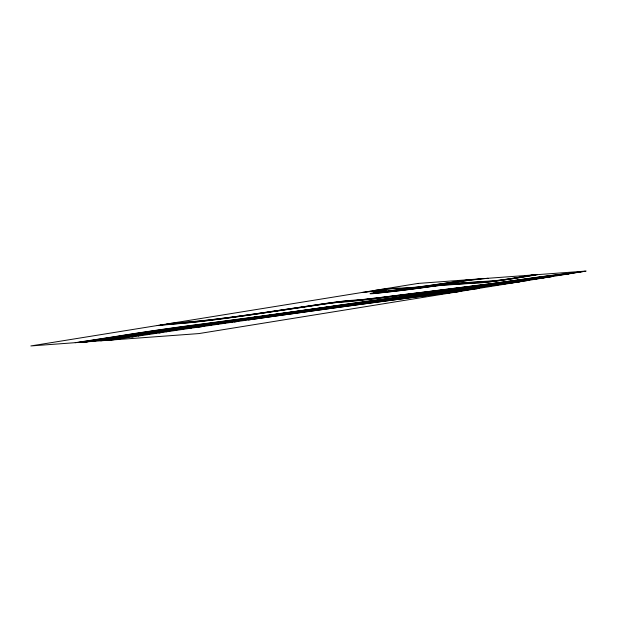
<?xml version="1.0" encoding="UTF-8"?>
<svg xmlns="http://www.w3.org/2000/svg" width="617" height="617" viewBox="0 0 617 617"><rect width="100%" height="100%" fill="white"/><g stroke="black" fill="none" stroke-linecap="round" stroke-linejoin="round"><path stroke-width="0.93" d="M265.287 316.745L240.954 320.231A115.202 3.617 -8.4 0 1 211.376 324.341A63.651 1.998 -8.4 0 1 189.805 327.033A76.801 2.414 -8.4 0 1 173.932 328.506L180.287 327.411A274.712 8.63 -8.4 0 0 249.561 318.264M288.903 314.176L288.332 314.338A501.999 15.772 -8.4 0 1 457.968 291.71L459.187 291.556M293.461 312.85L306.749 311.022M331.506 307.413L330.643 307.613L332.748 307.32L326.077 308.5M333.458 307.143L337.005 306.294M332.91 307.521L339.273 305.986M336.982 306.742L337.854 306.541L331.46 307.413M263.683 317.223L267.477 316.706L263.837 317.223M536.173 274.735L520.972 277.288A24.749 0.779 -8.4 0 1 488.548 281.892L488.494 281.9A42.666 1.342 -8.4 0 1 480.342 282.524L444.942 284.83A22.189 0.694 -8.4 0 0 432.262 286.334L425.283 287.283A80.218 2.522 -8.4 0 1 391.625 291.494L379.054 292.867A24.749 0.779 -8.4 0 1 380.982 291.502A17.068 0.54 -8.4 0 0 386.119 290.283A80.218 2.522 -8.4 0 0 373.347 291.085L366.274 291.787M537.53 274.634L522.784 277.11A28.158 0.887 -8.4 0 1 485.887 282.347L485.834 282.355A46.082 1.45 -8.4 0 1 477.034 283.033L441.872 285.332A18.772 0.586 -8.4 0 0 431.144 286.596L424.126 287.553A83.634 2.63 -8.4 0 1 389.034 291.941L376.47 293.314A28.158 0.887 -8.4 0 1 379.139 291.687L381.815 290.908A75.953 2.383 -8.4 0 0 369.845 291.671L362.333 292.427M532.101 275.035L515.542 277.812A14.507 0.455 -8.4 0 1 496.538 280.511L496.538 280.511A32.431 1.018 -8.4 0 1 490.284 280.997L454.143 283.342A32.431 1.018 -8.4 0 0 435.61 285.532L427.589 286.735A73.392 2.306 -8.4 0 1 396.793 290.592L384.229 291.964M533.458 274.935L517.347 277.642A17.924 0.563 -8.4 0 1 493.87 280.974L493.824 280.974A35.84 1.126 -8.4 0 1 486.975 281.506L451.073 283.835A29.014 0.91 -8.4 0 0 434.491 285.802M267.354 316.714L267.878 316.629L267.439 316.675M82.655 342.127L85.886 341.641A281.02 8.831 -8.4 0 0 103.224 339.003L147.903 332.015A82.732 2.599 -8.4 0 1 155.052 330.959A12.803 0.401 -8.4 0 1 166.806 329.532L167.292 329.524M147.64 334.638L160.443 332.71M147.679 334.645L138.478 336.01M158.962 332.949L166.544 331.815M166.521 331.799L190.877 328.205M75.243 342.674L114.623 336.643A89.82 2.823 -8.4 0 1 199.222 324.365M78.143 342.466L117.384 336.427A82.994 2.607 -8.4 0 1 195.558 325.09M114.13 339.396L114.77 339.281L107.651 340.291M138.493 336.018L131.915 336.982M127.981 337.576L133.233 336.797M83.665 342.057L175.236 328.691A430.327 13.52 -8.4 0 1 233.257 320.539L296.97 311.724L296.438 311.816M84.93 341.965L160.79 330.913M86.85 341.818L174.195 329.077A423.069 13.289 -8.4 0 1 231.236 321.064L396.986 298.25A860.237 27.017 -8.4 0 0 452.531 290.73L520.069 281.73M89.851 341.602L172.914 329.478M192.203 327.527L150.587 333.573M122.721 338.347L127.981 337.561M189.334 328.445L202.314 326.547M118.78 338.918L122.737 338.332M116.158 339.304L118.803 338.903M86.48 341.849L367.416 301.111L553.48 276.331M104.62 340.237L155.831 332.825M185.594 328.499L232.247 321.727M100.756 340.8L110.551 339.396M228.429 322.29L236.018 321.187M198.443 327.118L237.445 321.472M113.574 339.666L116.189 339.288M110.898 340.052L114.847 339.497M172.899 329.478L179.817 328.491A416.251 13.073 -8.4 0 1 229.339 321.55L394.371 298.836A866.993 27.233 -8.4 0 0 450.356 291.255L519.344 281.822M263.96 317.169L226.855 322.467M227.496 322.39L221.873 323.169M234.175 321.958L288.802 314.2M265.217 316.768L293.684 312.804M266.143 316.637L268.935 316.243A128.004 4.018 -8.4 0 1 303.41 311.523M221.642 323.215L222.213 323.138M218.187 323.686L221.734 323.192M217.508 323.794L218.356 323.678M469.946 279.609L433.188 284.915A24.749 0.779 -8.4 0 1 413.398 287.375L400.688 288.162A94.725 2.977 -8.4 0 0 385.263 289.065L379.656 289.628M254.212 317.053L322.089 307.682A440.345 13.829 -8.4 0 1 368.094 301.42L404.821 296.492A839.729 26.377 -8.4 0 0 459.04 289.157L533.343 279.239M252.314 317.539L320.192 308.168A433.597 13.62 -8.4 0 1 365.48 302.006L402.207 297.078A846.555 26.593 -8.4 0 0 456.873 289.682L523.293 280.596M215.217 324.095L217.616 323.763M215.372 324.087L214.531 324.203A72.112 2.267 -8.4 0 1 170.199 329.416L170.261 329.378M429.486 286.365L428.746 286.465A69.976 2.198 -8.4 0 1 399.384 290.137L386.558 291.54A14.507 0.455 -8.4 0 1 383.751 291.579L396.423 290.121A43.522 1.365 -8.4 0 0 431.229 285.802L457.559 281.961A24.749 0.779 -8.4 0 1 475.854 279.563L488.055 278.275M254.644 316.999L198.944 324.403M523.471 280.342L538.271 278.583M252.608 317.5L195.435 325.105M519.815 281.529L528.738 280.326M334.985 307.011L337.036 306.742M332.987 307.505L338.286 306.788A521.195 16.374 -8.4 0 1 468.735 289.62M327.234 308.346L337.754 306.911A519.514 16.32 -8.4 0 1 467.779 289.805L477.766 288.555M585.317 271.195L579.456 272.097A39.264 1.234 -8.4 0 1 567.47 273.632L553.642 275.267A46.082 1.45 -8.4 0 0 534.839 277.712L504.752 281.884A64.847 2.036 -8.4 0 1 485.941 284.391L432.872 291.085A167.269 5.252 -8.4 0 1 416.768 293.067L388.286 296.592A39.264 1.234 -8.4 0 1 376.995 298.019L364.724 299.446A39.257 1.234 -8.4 0 1 355.77 300.34L347.271 300.934A29.014 0.91 -8.4 0 0 320.547 304.304L264.84 312.534A81.922 2.576 -8.4 0 1 192.473 321.804L166.567 324.033M534.283 278.876L540.222 278.321M315.757 309.888L327.01 308.315M541.687 277.889L553.094 276.393M539.582 278.167L545.05 277.689M305.631 311.23L316.344 309.749M472.267 279.439L432.741 285.116A29.014 0.91 -8.4 0 1 409.534 288L396.53 288.81A90.46 2.838 -8.4 0 0 381.761 289.658L375.722 290.26M572.453 273.269L572.491 273.262A46.074 1.45 -8.4 0 1 562.928 274.457L549.099 276.092A39.249 1.234 -8.4 0 0 533.08 278.174L502.986 282.355A71.688 2.252 -8.4 0 1 482.209 285.123L428.962 291.841A170.701 5.36 -8.4 0 1 412.526 293.862L385.556 297.193A46.082 1.45 -8.4 0 1 372.306 298.867L341.024 301.937A22.189 0.694 -8.4 0 0 320.585 304.513L264.878 312.742A88.755 2.784 -8.4 0 1 186.481 322.791L160.358 325.036M568.589 273.894L568.288 273.933A49.514 1.558 -8.4 0 1 560.652 274.873L546.824 276.509A35.84 1.126 -8.4 0 0 532.201 278.414L502.107 282.594A75.097 2.36 -8.4 0 1 480.334 285.486L427.265 292.18A177.488 5.576 -8.4 0 1 410.174 294.286L384.19 297.494A49.491 1.558 -8.4 0 1 369.961 299.291L357.683 300.718A49.507 1.558 -8.4 0 1 346.399 301.852L337.9 302.438A18.772 0.586 -8.4 0 0 320.609 304.621L264.901 312.85A92.164 2.892 -8.4 0 1 183.488 323.285L157.258 325.537M469.128 289.566L472.653 289.126M461.917 291.116L459.403 291.432A504.567 15.849 -8.4 0 0 248.45 319.899M476.548 288.64L479.563 288.27M481.121 278.784L479.201 278.992A29.014 0.91 -8.4 0 0 457.752 281.792L431.676 285.602A39.257 1.234 -8.4 0 1 400.279 289.496L381.167 291.856A17.924 0.563 -8.4 0 0 384.198 291.964M169.675 323.532L195.427 321.318M170.531 329.362L170.531 329.362A71.688 2.252 -8.4 0 0 214.654 324.172M168.472 329.478L168.248 329.532M168.048 329.493L167.438 329.571M167.153 329.578L166.667 329.594M166.59 329.594L165.603 329.617M580.682 271.819A35.848 1.126 -8.4 0 1 569.738 273.215L555.917 274.85A49.499 1.558 -8.4 0 0 535.726 277.473L505.632 281.653A61.438 1.928 -8.4 0 1 487.816 284.021L434.746 290.715A163.852 5.144 -8.4 0 1 418.966 292.666L389.651 296.291A35.84 1.126 -8.4 0 1 379.339 297.595L367.069 299.021A35.84 1.126 -8.4 0 1 358.893 299.839L350.394 300.433A32.431 1.018 -8.4 0 0 320.531 304.196L264.824 312.426A78.513 2.468 -8.4 0 1 195.466 321.318M173.755 328.468A76.385 2.399 -8.4 0 0 190.113 326.979A63.242 1.99 -8.4 0 0 211.546 324.311A114.793 3.609 -8.4 0 0 241.008 320.208M418.064 283.427L30.85 345.944L198.936 333.573L586.15 271.056L418.064 283.427"/></g></svg>
